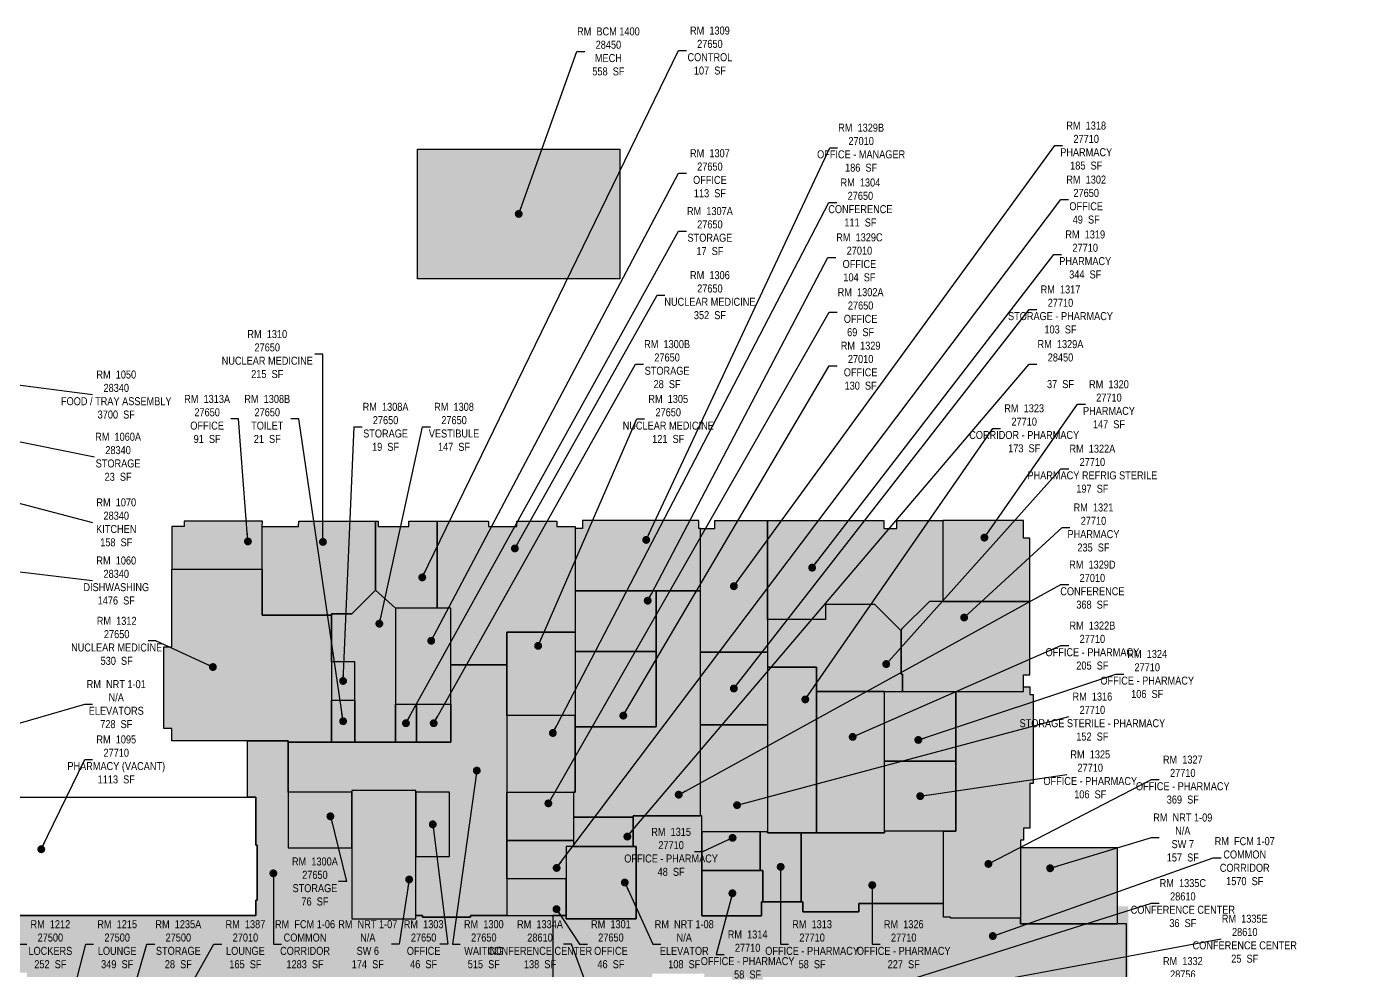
# Model space of a CAD drawing. Header units: inches. Extents: x -460 to 6059, y -234 to 4626.
# Drawn here: x 3746 to 6059, y 2014 to 3667 of the extents above; entities that cross this region are included whole.
import ezdxf

# ---------------------------------------------------------------- set-up
doc = ezdxf.new("R2010")
doc.units = ezdxf.units.IN
doc.header["$LTSCALE"] = 48
doc.header["$MEASUREMENT"] = 0
for name, color, linetype in [('0-LABEL', 3, 'Continuous'), ('1-NRT', 200, 'Continuous'), ('1-NRT-PTN', 253, 'Continuous'), ('3-FCM', 190, 'Continuous'), ('3-FCM-PTN', 9, 'Continuous'), ('4-OCC', 6, 'Continuous'), ('4-OCC-PTN', 95, 'Continuous'), ('4-VACANT', 60, 'Continuous')]:
    doc.layers.add(name, color=color, linetype=linetype)
doc.styles.add('ArialN', font='ARIALN.TTF')
doc.dimstyles.new('AB-220', dxfattribs={"dimscale": 220, "dimtxt": 0.070312, "dimasz": 0.0625, "dimexe": 0.0625, "dimexo": 0.125, "dimgap": 0.1875, "dimtad": 0, "dimdec": 4, "dimrnd": 0.0625, "dimzin": 0, "dimdsep": 46, "dimlunit": 4, "dimtxsty": 'ArialN', "dimblk": 'ARCHTICK', "dimcen": 0.0625, "dimclrd": 256, "dimclre": 256, "dimclrt": 256, "dimadec": 0, "dimazin": 0, "dimtfac": 1, "dimtdec": 4, "dimtofl": 0, "dimtmove": 2, "dimatfit": 3, "dimldrblk": 'DOT', "dimfxl": 0, "dimfrac": 2, "dimtolj": 1, "dimtzin": 0, "dimlwd": -1, "dimlwe": -1, "dimarcsym": 0})

# ---------------------------------------------------------------- blocks, each defined once
blk = doc.blocks.new('_ArchTick')
at = {"const_width": 0.15}
blk.add_lwpolyline([(-0.5, -0.5), (0.5, 0.5)], dxfattribs=at)
blk = doc.blocks.new('_Dot')
at = {"lineweight": -2}
blk.add_line((-0.5, 0), (-1, 0), dxfattribs=at)
at = {"const_width": 0.5}
blk.add_lwpolyline([(-0.25, 0, 1), (0.25, 0, 1)], format="xyb", close=True, dxfattribs=at)

msp = doc.modelspace()

# ---------------------------------------------------------------- hatches: boundary and pattern name
at = {"layer": '1-NRT-PTN'}
for points in [[(4427.2, 2329.1), (4315.2, 2329.1), (4315.2, 2104.9), (4427.2, 2104.9)], [(4689.9, 2104.9), (4812.5, 2104.9), (4812.5, 2231.4), (4689.9, 2231.4)], [(5654.9, 2228.7), (5484.9, 2228.7), (5484.9, 2096), (5654.9, 2096)]]:
    msp.add_hatch(color=256, dxfattribs=at).paths.add_polyline_path(points)
at = {"layer": '3-FCM-PTN'}
msp.add_hatch(color=256, dxfattribs=at).paths.add_polyline_path([(3361.8, 2010.1), (3361.8, 2110.9), (3396.3, 2110.9), (3396.3, 2110.2), (4147, 2110.2), (4147, 2137.5), (4149.6, 2137.5), (4149.6, 2233.5), (4147, 2233.5), (4147, 2317.5), (4132.6, 2317.5), (4132.6, 2416.2), (4203.6, 2416.2), (4203.6, 2228.8), (4315.2, 2228.8), (4315.2, 2104.9), (4427.2, 2104.9), (4427.2, 2110.2), (4438.9, 2110.2), (4438.9, 2107.5), (4522.9, 2107.5), (4522.9, 2110.2), (4666.8, 2110.2), (4666.8, 1986.3), (4392.7, 1986.3), (4392.7, 1958.7), (4262.4, 1958.7), (4262.4, 1988.7), (4143.6, 1988.7), (4143.6, 1984.7), (4114.6, 1984.7), (4114.6, 1988.7), (3913, 1988.7), (3913, 1997.7), (3876.6, 1997.7), (3876.6, 1984.7), (3847.6, 1984.7), (3847.6, 1997.7), (3746.4, 1997.7), (3746.4, 2010.1)])
h = msp.add_hatch(color=256, dxfattribs=at)
h.dxf.hatch_style = 1
h.paths.add_polyline_path([(5670.2, 2096), (5484.9, 2096), (5484.9, 2105.6), (5362.7, 2105.6), (5362.7, 2107.6), (5350.4, 2107.6), (5350.4, 2131.6), (5202.3, 2131.6), (5202.3, 2116.6), (5104, 2116.6), (5104, 2134.3), (5031.5, 2134.3), (5031.5, 2109.8), (4975, 2109.8), (4927.5, 2109.8), (4927.5, 2285), (4807.5, 2285), (4807.5, 2231.4), (4812.5, 2231.4), (4812.5, 2104.9), (4689.9, 2104.9), (4689.9, 2110.2), (4666.8, 2110.2), (4666.8, 1986.3), (4704.2, 1986.3), (4704.2, 1948.8), (4837.8, 1948.8), (4837.8, 2008.8), (4931.9, 2008.8), (4931.9, 1997.9), (5390.2, 1997.6), (5390.2, 1673.2), (5504.2, 1673.2), (5504.2, 1706.7), (5504.2, 1706.7), (5670.2, 1706.7)])
at = {"layer": '4-OCC'}
h = msp.add_hatch(color=2, dxfattribs=at)
edge = h.paths.add_edge_path(flags=17)
edge.add_line((4935.1, 2039.5), (4935.1, 2028.5))
edge.add_line((4935.1, 2039.5), (4841, 2039.5))
edge.add_line((4841, 1979.5), (4841, 2039.5))
edge.add_line((4707.4, 1979.5), (4841, 1979.5))
edge.add_line((4707.4, 2017), (4707.4, 1979.5))
edge.add_line((4670, 2017), (4707.4, 2017))
edge.add_line((4670, 2140.8), (4670, 2017))
edge.add_line((4693.1, 2140.8), (4670, 2140.8))
edge.add_line((4693.1, 2135.6), (4693.1, 2140.8))
edge.add_line((4815.7, 2135.6), (4693.1, 2135.6))
edge.add_line((4815.7, 2262.1), (4815.7, 2135.6))
edge.add_line((4810.6, 2262.1), (4815.7, 2262.1))
edge.add_line((4810.6, 2328), (4810.6, 2262.1))
edge.add_line((4930.1, 2329.3), (4810.6, 2328))
edge.add_line((4930.1, 2139.8), (4930.1, 2329.3))
edge.add_line((4978.2, 2139.8), (4930.1, 2139.8))
edge.add_line((4978.2, 2131.4), (4978.2, 2139.8))
edge.add_line((5032.2, 2131.4), (4978.2, 2131.4))
edge.add_line((5032.2, 2165.3), (5032.2, 2131.4))
edge.add_line((5106.7, 2165.3), (5032.2, 2165.3))
edge.add_line((5106.7, 2139.5), (5106.7, 2165.3))
edge.add_line((5210.2, 2139.5), (5106.7, 2139.5))
edge.add_line((5210.2, 2154.3), (5210.2, 2139.5))
edge.add_line((5281.8, 2154.3), (5210.2, 2154.3))
edge.add_line((5281.8, 2138.3), (5281.8, 2154.3))
edge.add_line((5365.3, 2138.3), (5281.8, 2138.3))
edge.add_line((5365.3, 2136.3), (5365.3, 2138.3))
edge.add_line((5488.1, 2136.3), (5365.3, 2136.3))
edge.add_line((5488.1, 2126.7), (5488.1, 2136.3))
edge.add_line((5673.4, 2126.7), (5488.1, 2126.7))
edge.add_line((5673.4, 1737.4), (5673.4, 2126.7))
edge.add_line((5507.4, 1737.4), (5673.4, 1737.4))
edge.add_line((5507.4, 1703.9), (5507.4, 1737.4))
edge.add_line((5393.4, 1703.9), (5507.4, 1703.9))
edge.add_line((5393.4, 2028.3), (5393.4, 1703.9))
edge.add_line((5393.4, 2028.3), (5393.4, 2028.3))
edge.add_line((4935.1, 2028.5), (5393.4, 2028.3))
h.paths.add_polyline_path([(4841, 2039.5), (4935.1, 2039.5)], flags=0)
at = {"layer": '4-OCC-PTN'}
for color, points in [(55, [(4430, 3452.1), (4784, 3452.1), (4784, 3225.1), (4744, 3225.1), (4729.3, 3225.1), (4490.5, 3225.1), (4470, 3225.1), (4430, 3225.1)]), (57, [(4158.3, 2791.6), (4158.4, 2800.6), (4021.9, 2800.6), (4021.9, 2791.6), (3999.9, 2791.6), (3999.9, 2717), (4158.3, 2717)]), (57, [(4356.3, 2800.6), (4356.2, 2679.7), (4315.1, 2638.6), (4279.2, 2638.6), (4279.2, 2636), (4158.3, 2636), (4158.3, 2791.6), (4221.9, 2791.6), (4222, 2800.6), (4356.3, 2800.5)]), (57, [(4464.2, 2648.5), (4391.2, 2648.5), (4356.2, 2679.7), (4356.3, 2800.6), (4361, 2800.6), (4361, 2791.6), (4414.9, 2791.6), (4414.9, 2800.6), (4464.2, 2800.6)]), (57, [(4705.6, 2606.5), (4585.9, 2606.5), (4585.9, 2549.5), (4488.2, 2549.5), (4488.2, 2648.5), (4464.2, 2648.5), (4464.2, 2800.6), (4553.9, 2800.6), (4553.9, 2791.6), (4603.4, 2791.6), (4603.4, 2800.6), (4673.9, 2800.6), (4673.9, 2791.6), (4705.6, 2791.6)]), (148, [(4705.6, 2678.8), (4924.9, 2678.8), (4924.9, 2787.8), (4922.3, 2787.8), (4922.3, 2802.2), (4718.3, 2802.2), (4718.3, 2787.8), (4705.6, 2787.8)]), (237, [(5042, 2802.2), (5042, 2571.4), (4924.9, 2571.4), (4924.9, 2787.8), (4949.9, 2787.8), (4949.9, 2802.2), (5042, 2802.2)]), (237, [(5349.3, 2802.2), (5268.8, 2802.2), (5268.8, 2787.8), (5245.9, 2787.8), (5245.9, 2802.2), (5042, 2802.2), (5042, 2628.6), (5143.5, 2628.6), (5143.5, 2654.6), (5143.5, 2654.6), (5230.3, 2654.6), (5276.1, 2608.8), (5276.9, 2611.7), (5325.5, 2660.4), (5349.3, 2660.4)]), (237, [(5349.3, 2667), (5349.3, 2660.4), (5501.1, 2660.3), (5501.2, 2771.2), (5490.2, 2771.2), (5490.2, 2802.2), (5349.3, 2802.2)]), (57, [(4158.3, 2717), (4158.3, 2636), (4279.2, 2636), (4279.2, 2413.6), (4203.6, 2413.6), (4203.6, 2416.2), (3999.9, 2416.2), (3999.9, 2437.8), (3985.9, 2437.8), (3985.9, 2580.8), (3999.9, 2580.8), (3999.9, 2717)]), (57, [(4320.2, 2413.6), (4320.2, 2554.5), (4279.2, 2554.5), (4279.2, 2638.6), (4315.1, 2638.6), (4356.2, 2679.7), (4391.2, 2648.5), (4391.2, 2413.6)]), (148, [(4847.2, 2678.8), (4847.2, 2441), (4705.6, 2441), (4705.6, 2326.5), (4702.9, 2326.5), (4702.9, 2282.5), (4807.5, 2282.5), (4807.5, 2285), (4924.9, 2285), (4924.9, 2678.8)]), (148, [(4847.2, 2572.8), (4847.2, 2678.8), (4705.6, 2678.8), (4705.6, 2572.8)]), (237, [(5371.9, 2502.8), (5490.1, 2502.8), (5490.1, 2531.6), (5501.1, 2531.6), (5501.1, 2660.3), (5325.5, 2660.4), (5276.9, 2611.7), (5276.1, 2608.8), (5276.1, 2532.9), (5278.3, 2532.9), (5278.3, 2502.8), (5371.9, 2502.8)]), (57, [(4391.2, 2480.5), (4488.2, 2480.5), (4488.2, 2648.5), (4391.2, 2648.5)]), (237, [(5127.9, 2544.9), (5127.9, 2502.8), (5278.3, 2502.8), (5278.3, 2532.9), (5276.1, 2532.9), (5276.1, 2608.8), (5230.3, 2654.6), (5143.5, 2654.6), (5143.5, 2628.6), (5042, 2628.6), (5042, 2544.9)]), (57, [(4585.9, 2606.5), (4705.6, 2606.5), (4705.6, 2460.5), (4585.9, 2460.5)]), (237, [(4924.9, 2571.4), (5042, 2571.4), (5042, 2444.2), (4924.9, 2444.2)]), (57, [(4427.2, 2110.2), (4427.2, 2213.5), (4485.9, 2213.5), (4485.9, 2326.5), (4427.2, 2326.5), (4427.2, 2329.1), (4315.2, 2329.1), (4315.2, 2326.5), (4203.6, 2326.5), (4203.6, 2413.6), (4488.2, 2413.6), (4488.2, 2549.5), (4585.9, 2549.5), (4585.9, 2110.2), (4522.9, 2110.2), (4522.9, 2107.5), (4438.9, 2107.5), (4438.9, 2110.2)]), (57, [(4279.2, 2487.5), (4320.2, 2487.5), (4320.2, 2554.5), (4279.2, 2554.5)]), (237, [(5042, 2255.4), (5127.9, 2255.4), (5127.9, 2410.3), (5127.9, 2502.8), (5127.9, 2544.9), (5042, 2544.9), (5042, 2529.9)]), (237, [(5127.9, 2502.8), (5127.9, 2410.3), (5127.9, 2338.3), (5127.9, 2255.4), (5247.2, 2255.4), (5247.2, 2502.8)]), (237, [(5247.2, 2387.1), (5247.2, 2502.8), (5278.3, 2502.8), (5278.3, 2502.8), (5371.9, 2502.8), (5371.9, 2380.6), (5247.2, 2380.6)]), (237, [(5490.1, 2510.6), (5501.1, 2510.6), (5501.1, 2497.3), (5507.1, 2497.3), (5507.1, 2341.3), (5501.1, 2341.3), (5501.1, 2332.4), (5501.1, 2263.2), (5490.3, 2263.2), (5490.3, 2242.2), (5484.9, 2242.2), (5484.9, 2110.2), (5484.9, 2105.6), (5362.7, 2105.6), (5362.7, 2107.6), (5350.4, 2107.6), (5350.4, 2131.3), (5350.4, 2258.3), (5371.9, 2258.3), (5371.9, 2332.4), (5371.9, 2502.8), (5490.1, 2502.8)]), (57, [(4279.2, 2487.5), (4320.2, 2487.5), (4320.2, 2413.6), (4279.2, 2413.6)]), (57, [(4391.2, 2480.5), (4428.2, 2480.5), (4428.2, 2413.6), (4391.2, 2413.6)]), (57, [(4488.2, 2413.6), (4428.2, 2413.6), (4428.2, 2480.5), (4488.2, 2480.5)]), (57, [(4705.6, 2460.5), (4585.9, 2460.5), (4585.9, 2326.5), (4705.6, 2326.5)]), (237, [(4924.9, 2444.2), (5042, 2444.2), (5042, 2257.1), (4927.5, 2257.1), (4927.5, 2285), (4924.9, 2285)]), (237, [(5247.2, 2380.6), (5371.9, 2380.6), (5371.9, 2258.3), (5247.2, 2258.3)]), (57, [(4203.6, 2228.8), (4315.2, 2228.8), (4315.2, 2326.5), (4203.6, 2326.5)]), (57, [(4427.2, 2213.5), (4485.9, 2213.5), (4485.9, 2326.5), (4427.2, 2326.5)]), (57, [(4585.9, 2326.5), (4702.9, 2326.5), (4702.9, 2241.5), (4585.9, 2241.5)]), (55, [(4702.9, 2231.4), (4807.5, 2231.4), (4807.5, 2282.5), (4702.9, 2282.5)]), (237, [(4927.5, 2257.1), (4927.5, 2189), (5029.7, 2189), (5029.7, 2257.1), (4927.5, 2257.1)]), (237, [(5034.1, 2189), (5034.1, 2134.3), (5034.1, 2134.3), (5100.9, 2134.3), (5100.9, 2255.4), (5042, 2255.4), (5042, 2257.1), (5029.7, 2257.1), (5029.7, 2189), (5034.1, 2189)]), (237, [(5350.4, 2131.6), (5350.4, 2258.3), (5247.2, 2258.3), (5247.2, 2255.4), (5100.9, 2255.4), (5100.9, 2134.3), (5104, 2134.3), (5104, 2116.6), (5202.3, 2116.6), (5202.3, 2131.6)]), (57, [(4689.9, 2174.5), (4585.9, 2174.5), (4585.9, 2241.5), (4702.9, 2241.5), (4702.9, 2231.4), (4689.9, 2231.4)]), (57, [(4585.9, 2110.2), (4689.9, 2110.2), (4689.9, 2174.5), (4585.9, 2174.5)]), (237, [(5034.1, 2134.3), (5034.1, 2189), (4927.5, 2189), (4927.5, 2109.8), (4975, 2109.8), (5031.5, 2109.8), (5031.5, 2134.3)])]:
    msp.add_hatch(color=color, dxfattribs=at).paths.add_polyline_path(points)
msp.add_hatch(color=148, dxfattribs=at).paths.add_polyline_path([(4705.6, 2441), (4847.2, 2441), (4847.2, 2572.8), (4705.6, 2572.8), (4705.6, 2441)], flags=17)

# ---------------------------------------------------------------- linework, layer by layer
at = {"layer": '1-NRT'}
for points in [[(4427.2, 2329.1), (4315.2, 2329.1), (4315.2, 2104.9), (4427.2, 2104.9)], [(4689.9, 2104.9), (4812.5, 2104.9), (4812.5, 2231.4), (4689.9, 2231.4)], [(5654.9, 2228.7), (5484.9, 2228.7), (5484.9, 2096), (5654.9, 2096)]]:
    msp.add_lwpolyline(points, close=True, dxfattribs=at)
at = {"layer": '3-FCM'}
for points in [[(3396.3, 2110.2), (4147, 2110.2), (4147, 2137.5), (4149.6, 2137.5), (4149.6, 2233.5), (4147, 2233.5), (4147, 2317.5), (4132.6, 2317.5), (4132.6, 2416.2), (4203.6, 2416.2), (4203.6, 2228.8), (4315.2, 2228.8), (4315.2, 2104.9), (4427.2, 2104.9), (4427.2, 2110.2), (4438.9, 2110.2), (4438.9, 2107.5), (4522.9, 2107.5), (4522.9, 2110.2), (4666.8, 2110.2), (4666.8, 1986.3)], [(5670.2, 1706.7), (5670.2, 2096), (5484.9, 2096), (5484.9, 2105.6), (5362.7, 2105.6), (5362.7, 2107.6), (5350.4, 2107.6), (5350.4, 2131.6), (5202.3, 2131.6), (5202.3, 2116.6), (5104, 2116.6), (5104, 2134.3), (5031.5, 2134.3), (5031.5, 2109.8), (4975, 2109.8), (4975, 2109.8), (4927.5, 2109.8), (4927.5, 2285), (4807.5, 2285), (4807.5, 2231.4), (4812.5, 2231.4), (4812.5, 2104.9), (4689.9, 2104.9), (4689.9, 2110.2), (4666.8, 2110.2), (4666.8, 1986.3)]]:
    msp.add_lwpolyline(points, dxfattribs=at)
at = {"layer": '4-OCC'}
for points in [[(4430, 3452.1), (4784, 3452.1), (4784, 3225.1), (4744, 3225.1), (4729.3, 3225.1), (4490.5, 3225.1), (4470, 3225.1), (4430, 3225.1)], [(4158.3, 2791.6), (4158.4, 2800.6), (4021.9, 2800.6), (4021.9, 2791.6), (3999.9, 2791.6), (3999.9, 2717), (4158.3, 2717), (4158.3, 2791.6)], [(4356.3, 2800.6), (4356.2, 2679.7), (4315.1, 2638.6), (4279.2, 2638.6), (4279.2, 2636), (4158.3, 2636), (4158.3, 2791.6), (4221.9, 2791.6), (4222, 2800.6), (4356.3, 2800.5)], [(4464.2, 2648.5), (4391.2, 2648.5), (4356.2, 2679.7), (4356.3, 2800.6), (4361, 2800.6), (4361, 2791.6), (4414.9, 2791.6), (4414.9, 2800.6), (4464.2, 2800.6)], [(4705.6, 2606.5), (4585.9, 2606.5), (4585.9, 2549.5), (4488.2, 2549.5), (4488.2, 2648.5), (4464.2, 2648.5), (4464.2, 2800.6), (4553.9, 2800.6), (4553.9, 2791.6), (4603.4, 2791.6), (4603.4, 2800.6), (4673.9, 2800.6), (4673.9, 2791.6), (4705.6, 2791.6)], [(4705.6, 2678.8), (4924.9, 2678.8), (4924.9, 2787.8), (4922.3, 2787.8), (4922.3, 2802.2), (4718.3, 2802.2), (4718.3, 2787.8), (4705.6, 2787.8), (4705.6, 2678.8)], [(5042, 2802.2), (5042, 2571.4), (4924.9, 2571.4), (4924.9, 2787.8), (4949.9, 2787.8), (4949.9, 2802.2), (5042, 2802.2)], [(5349.3, 2802.2), (5349.3, 2660.4), (5325.5, 2660.4), (5276.9, 2611.7), (5276.1, 2608.8), (5230.3, 2654.6), (5143.5, 2654.6), (5143.5, 2628.6), (5132.1, 2628.6), (5119.7, 2628.6), (5042, 2628.6), (5042, 2802.2), (5245.9, 2802.2), (5245.9, 2787.8), (5268.8, 2787.8), (5268.8, 2802.2), (5349.3, 2802.2)], [(5349.3, 2667), (5349.3, 2660.4), (5501.1, 2660.3), (5501.2, 2771.2), (5490.2, 2771.2), (5490.2, 2802.2), (5349.3, 2802.2), (5349.3, 2667)], [(4158.3, 2717), (4158.3, 2636), (4279.2, 2636), (4279.2, 2413.6), (4203.6, 2413.6), (4203.6, 2416.2), (3999.9, 2416.2), (3999.9, 2437.8), (3985.9, 2437.8), (3985.9, 2580.8), (3999.9, 2580.8), (3999.9, 2717), (4158.3, 2717)], [(4320.2, 2413.6), (4320.2, 2554.5), (4279.2, 2554.5), (4279.2, 2638.6), (4315.1, 2638.6), (4356.2, 2679.7), (4391.2, 2648.5), (4391.2, 2413.6)], [(4847.2, 2678.8), (4847.2, 2678.8), (4847.2, 2441), (4705.6, 2441), (4705.6, 2326.5), (4702.9, 2326.5), (4702.9, 2282.5), (4807.5, 2282.5), (4807.5, 2285), (4924.9, 2285), (4924.9, 2678.8)], [(4847.2, 2572.8), (4847.2, 2678.8), (4705.6, 2678.8), (4705.6, 2572.8)], [(5371.9, 2502.8), (5490.1, 2502.8), (5490.1, 2531.6), (5501.1, 2531.6), (5501.1, 2660.3), (5325.5, 2660.4), (5276.9, 2611.7), (5276.1, 2608.8), (5276.1, 2532.9), (5278.3, 2532.9), (5278.3, 2502.8), (5371.9, 2502.8)], [(4391.2, 2480.5), (4488.2, 2480.5), (4488.2, 2648.5), (4391.2, 2648.5)], [(5127.9, 2544.9), (5127.9, 2502.8), (5278.3, 2502.8), (5278.3, 2532.9), (5276.1, 2532.9), (5276.1, 2608.8), (5230.3, 2654.6), (5143.5, 2654.6), (5143.5, 2628.6), (5042, 2628.6), (5042, 2544.9), (5127.9, 2544.9)], [(4585.9, 2606.5), (4705.6, 2606.5), (4705.6, 2460.5), (4585.9, 2460.5)], [(4705.6, 2441), (4847.2, 2441), (4847.2, 2572.8), (4705.6, 2572.8), (4705.6, 2441)], [(4924.9, 2571.4), (5042, 2571.4), (5042, 2444.2), (4924.9, 2444.2), (4924.9, 2571.4)], [(4427.2, 2110.2), (4427.2, 2213.5), (4485.9, 2213.5), (4485.9, 2326.5), (4427.2, 2326.5), (4427.2, 2329.1), (4315.2, 2329.1), (4315.2, 2326.5), (4203.6, 2326.5), (4203.6, 2413.6), (4488.2, 2413.6), (4488.2, 2549.5), (4585.9, 2549.5), (4585.9, 2110.2), (4522.9, 2110.2), (4522.9, 2107.5), (4438.9, 2107.5), (4438.9, 2110.2)], [(4279.2, 2487.5), (4320.2, 2487.5), (4320.2, 2554.5), (4279.2, 2554.5)], [(5042, 2255.4), (5127.9, 2255.4), (5127.9, 2410.3), (5127.9, 2410.3), (5127.9, 2502.8), (5127.9, 2502.8), (5127.9, 2544.9), (5042, 2544.9), (5042, 2529.9), (5042, 2529.9), (5042, 2255.4)], [(5127.9, 2502.8), (5127.9, 2410.3), (5127.9, 2410.3), (5127.9, 2338.3), (5127.9, 2255.4), (5247.2, 2255.4), (5247.2, 2502.8)], [(5247.2, 2387.1), (5247.2, 2502.8), (5278.3, 2502.8), (5278.3, 2502.8), (5371.9, 2502.8), (5371.9, 2380.6), (5247.2, 2380.6), (5247.2, 2387.1)], [(5490.1, 2510.6), (5501.1, 2510.6), (5501.1, 2497.3), (5507.1, 2497.3), (5507.1, 2341.3), (5501.1, 2341.3), (5501.1, 2332.4), (5501.1, 2332.4), (5501.1, 2263.2), (5490.3, 2263.2), (5490.3, 2242.2), (5484.9, 2242.2), (5484.9, 2110.2), (5484.9, 2105.6), (5362.7, 2105.6), (5362.7, 2107.6), (5350.4, 2107.6), (5350.4, 2131.3), (5350.4, 2131.3), (5350.4, 2258.3), (5371.9, 2258.3), (5371.9, 2332.4), (5371.9, 2332.4), (5371.9, 2502.8), (5490.1, 2502.8)], [(4279.2, 2487.5), (4320.2, 2487.5), (4320.2, 2413.6), (4279.2, 2413.6)], [(4391.2, 2480.5), (4428.2, 2480.5), (4428.2, 2413.6), (4391.2, 2413.6)], [(4488.2, 2413.6), (4428.2, 2413.6), (4428.2, 2480.5), (4488.2, 2480.5)], [(4705.6, 2460.5), (4585.9, 2460.5), (4585.9, 2326.5), (4705.6, 2326.5)], [(4924.9, 2444.2), (5042, 2444.2), (5042, 2257.1), (4927.5, 2257.1), (4927.5, 2285), (4924.9, 2285), (4924.9, 2444.2)], [(5247.2, 2380.6), (5371.9, 2380.6), (5371.9, 2258.3), (5247.2, 2258.3), (5247.2, 2380.6)], [(4203.6, 2228.8), (4315.2, 2228.8), (4315.2, 2326.5), (4203.6, 2326.5), (4203.6, 2228.8)], [(4427.2, 2213.5), (4485.9, 2213.5), (4485.9, 2326.5), (4427.2, 2326.5)], [(4585.9, 2326.5), (4702.9, 2326.5), (4702.9, 2241.5), (4585.9, 2241.5)], [(4702.9, 2231.4), (4807.5, 2231.4), (4807.5, 2282.5), (4702.9, 2282.5)], [(4927.5, 2257.1), (4927.5, 2189), (5029.7, 2189), (5029.7, 2257.1), (4927.5, 2257.1)], [(5034.1, 2189), (5034.1, 2134.3), (5034.1, 2134.3), (5100.9, 2134.3), (5100.9, 2255.4), (5042, 2255.4), (5042, 2257.1), (5029.7, 2257.1), (5029.7, 2189), (5034.1, 2189)], [(5350.4, 2131.6), (5350.4, 2258.3), (5247.2, 2258.3), (5247.2, 2255.4), (5100.9, 2255.4), (5100.9, 2134.3), (5104, 2134.3), (5104, 2116.6), (5104, 2116.6), (5202.3, 2116.6), (5202.3, 2131.6), (5350.4, 2131.6)], [(4689.9, 2174.5), (4585.9, 2174.5), (4585.9, 2241.5), (4702.9, 2241.5), (4702.9, 2231.4), (4689.9, 2231.4)], [(4585.9, 2110.2), (4689.9, 2110.2), (4689.9, 2174.5), (4585.9, 2174.5)], [(5034.1, 2134.3), (5034.1, 2189), (4927.5, 2189), (4927.5, 2109.8), (4975, 2109.8), (4975, 2109.8), (5031.5, 2109.8), (5031.5, 2134.3), (5031.5, 2134.3), (5034.1, 2134.3)]]:
    msp.add_lwpolyline(points, close=True, dxfattribs=at)
at = {"layer": '4-VACANT'}
msp.add_lwpolyline([(3393.5, 2110.9), (3393.7, 2279.2), (3466.6, 2279.2), (3466.6, 2342.7), (3731.8, 2342.7), (3731.8, 2317.5), (4147, 2317.5), (4147, 2233.5), (4149.6, 2233.5), (4149.6, 2137.5), (4147, 2137.5), (4147, 2110.2), (3396.3, 2110.2), (3396.3, 2110.9)], close=True, dxfattribs=at)

# ---------------------------------------------------------------- texts
at = {"layer": '0-LABEL', "char_height": 14, "attachment_point": 5, "style": 'ArialN'}
for s, insert in [('RM  BCM 1400\\P28450\\PMECH\\P558  SF', (4763.9, 3623)), ('RM  1309\\P27650\\PCONTROL\\P107  SF', (4941.5, 3624.5)), ('RM  1329B\\P27010\\POFFICE - MANAGER\\P186  SF', (5206.1, 3454.5)), ('RM  1318\\P27710\\PPHARMACY\\P185  SF', (5599.9, 3458.2)), ('RM  1307\\P27650\\POFFICE\\P113  SF', (4941.5, 3409.7)), ('RM  1304\\P27650\\PCONFERENCE\\P111  SF', (5204.8, 3358.5)), ('RM  1302\\P27650\\POFFICE\\P49  SF', (5599.9, 3363.6)), ('RM  1307A\\P27650\\PSTORAGE\\P17  SF', (4941.5, 3308.5)), ('RM  1319\\P27710\\PPHARMACY\\P344  SF', (5598.2, 3267.6)), ('RM  1329C\\P27010\\POFFICE\\P104  SF', (5203.1, 3262.5)), ('RM  1306\\P27650\\PNUCLEAR MEDICINE\\P352  SF', (4941.5, 3196.3)), ('RM  1302A\\P27650\\POFFICE\\P69  SF', (5205.2, 3166.5)), ('RM  1317\\P27710\\PSTORAGE - PHARMACY\\P103  SF', (5554.9, 3171.3)), ('RM  1310\\P27650\\PNUCLEAR MEDICINE\\P215  SF', (4167, 3093.2)), ('RM  1300B\\P27650\\PSTORAGE\\P28  SF', (4866.6, 3075.6)), ('RM  1329\\P27010\\POFFICE\\P130  SF', (5205.2, 3072.9)), ('RM  1329A\\P28450\\P\\P37  SF', (5554.9, 3075.6)), ('RM  1050\\P28340\\PFOOD / TRAY ASSEMBLY\\P3700  SF', (3902.8, 3022.3)), ('RM  1320\\P27710\\PPHARMACY\\P147  SF', (5639.7, 3005.3)), ('RM  1313A\\P27650\\POFFICE\\P91  SF', (4061.8, 2979.6)), ('RM  1308B\\P27650\\PTOILET\\P21  SF', (4167, 2979.6)), ('RM  1308A\\P27650\\PSTORAGE\\P19  SF', (4374, 2965.8)), ('RM  1308\\P27650\\PVESTIBULE\\P147  SF', (4493.8, 2965.8)), ('RM  1305\\P27650\\PNUCLEAR MEDICINE\\P121  SF', (4868.6, 2979.6)), ('RM  1323\\P27710\\PCORRIDOR - PHARMACY\\P173  SF', (5491.4, 2963.2)), ('RM  1060A\\P28340\\PSTORAGE\\P23  SF', (3906, 2913.4)), ('RM  1322A\\P27710\\PPHARMACY REFRIG STERILE\\P197  SF', (5610.7, 2892.5)), ('RM  1070\\P28340\\PKITCHEN\\P158  SF', (3902.8, 2798.6)), ('RM  1321\\P27710\\PPHARMACY\\P235  SF', (5612.6, 2789.6)), ('RM  1060\\P28340\\PDISHWASHING\\P1476  SF', (3902.8, 2696.8)), ('RM  1329D\\P27010\\PCONFERENCE\\P368  SF', (5610.7, 2689.6)), ('RM  1312\\P27650\\PNUCLEAR MEDICINE\\P530  SF', (3903.5, 2591.2)), ('RM  1322B\\P27710\\POFFICE - PHARMACY\\P205  SF', (5610.7, 2582.9)), ('RM  1324\\P27710\\POFFICE - PHARMACY\\P106  SF', (5706.7, 2533.2)), ('RM  NRT 1-01\\PN/A\\PELEVATORS\\P728  SF', (3902.8, 2480.4)), ('RM  1316\\P27710\\PSTORAGE STERILE - PHARMACY\\P152  SF', (5610.7, 2458.6)), ('RM  1095\\P27710\\PPHARMACY (VACANT)\\P1113  SF', (3902.8, 2383.6)), ('RM  1325\\P27710\\POFFICE - PHARMACY\\P106  SF', (5607, 2357.4)), ('RM  1327\\P27710\\POFFICE - PHARMACY\\P369  SF', (5768.9, 2348.3)), ('RM  NRT 1-09\\PN/A\\PSW 7\\P157  SF', (5768.9, 2246.9)), ('RM  1315\\P27710\\POFFICE - PHARMACY\\P48  SF', (4873.6, 2221.8)), ('RM  FCM 1-07\\PCOMMON\\PCORRIDOR\\P1570  SF', (5877.3, 2205.5)), ('RM  1300A\\P27650\\PSTORAGE\\P76  SF', (4250.4, 2169.9)), ('RM  1335C\\P28610\\PCONFERENCE CENTER\\P36  SF', (5769, 2132.1)), ('RM  1335E\\P28610\\PCONFERENCE CENTER\\P25  SF', (5877.3, 2069.8)), ('RM  1212\\P27500\\PLOCKERS\\P252  SF', (3787.5, 2060.1)), ('RM  1215\\P27500\\PLOUNGE\\P349  SF', (3904.4, 2060.1)), ('RM  1235A\\P27500\\PSTORAGE\\P28  SF', (4011.4, 2060.1)), ('RM  1387\\P27010\\PLOUNGE\\P165  SF', (4128.8, 2060.1)), ('RM  FCM 1-06\\PCOMMON\\PCORRIDOR\\P1283  SF', (4233.1, 2060.1)), ('RM  NRT 1-07\\PN/A\\PSW 6\\P174  SF', (4342.9, 2060.1)), ('RM  1303\\P27650\\POFFICE\\P46  SF', (4440.6, 2060.1)), ('RM  1300\\P27650\\PWAITING\\P515  SF', (4545.9, 2060.1)), ('RM  1334A\\P28610\\PCONFERENCE CENTER\\P138  SF', (4644.2, 2060.1)), ('RM  1301\\P27650\\POFFICE\\P46  SF', (4768.3, 2060.1)), ('RM  NRT 1-08\\PN/A\\PELEVATOR\\P108  SF', (4896.6, 2060.1)), ('RM  1314\\P27710\\POFFICE - PHARMACY\\P58  SF', (5007.5, 2042.2)), ('RM  1313\\P27710\\POFFICE - PHARMACY\\P58  SF', (5120.3, 2060.1)), ('RM  1326\\P27710\\POFFICE - PHARMACY\\P227  SF', (5280.6, 2060.1)), ('RM  1332\\P28756\\PCASE MANAGER\\P142  SF', (5769, 1995.6))]:
    msp.add_mtext(s, dxfattribs=dict(at, insert=insert))

# ---------------------------------------------------------------- leaders
at = {"layer": '0-LABEL', "annotation_type": 0, "has_hookline": 1}
for points, hookline_direction, text_width in [([(4438.2, 2702.3), (4886.5, 3624.5), (4900.3, 3624.5)], 0, 77), ([(4607, 3338.6), (4708.9, 3623), (4722.6, 3623)], 0, 107.6), ([(4830, 2767.9), (5151.1, 3454.5), (5164.8, 3454.5)], 0, 153.1), ([(4983.4, 2686.8), (5544.9, 3458.2), (5558.6, 3458.2)], 0, 89.5), ([(4453.9, 2591.4), (4886.5, 3409.7), (4900.3, 3409.7)], 0, 67.5), ([(4666.7, 2429.9), (5149.8, 3358.5), (5163.5, 3358.5)], 0, 110.6), ([(4673.3, 2193.7), (5555.3, 3363.6), (5569.1, 3363.6)], 0, 67.5), ([(4409.7, 2447), (4886.5, 3308.5), (4900.3, 3308.5)], 0, 79), ([(4832.7, 2661.5), (5148.1, 3262.5), (5161.8, 3262.5)], 0, 79.2), ([(5120.4, 2719.3), (5543.2, 3267.6), (5556.9, 3267.6)], 0, 89.5), ([(4600.3, 2753), (4849.1, 3196.3), (4862.8, 3196.3)], 0, 157.4), ([(4983.4, 2507.8), (5499.9, 3171.3), (5513.7, 3171.3)], 0, 182.7), ([(4658.9, 2306.7), (5150.2, 3166.5), (5163.9, 3166.5)], 0, 79), ([(3478.9, 3071.9), (3861.5, 3022.3)], 0, 191.9), ([(4264.4, 2764.4), (4264.2, 3093.2), (4250.4, 3093.2)], 1, 157.4), ([(4458.2, 2447), (4811.6, 3075.6), (4825.4, 3075.6)], 0, 78.2), ([(4790, 2460.3), (5150.2, 3072.9), (5163.9, 3072.9)], 0, 67.6), ([(4797, 2248.6), (5499.9, 3075.6), (5513.7, 3075.6)], 0, 79), ([(3137.2, 2988.9), (3861.5, 2798.6)], 0, 67.9), ([(5421.8, 2771.9), (5584.7, 3005.3), (5598.5, 3005.3)], 0, 89.5), ([(4133.2, 2765.3), (4116.8, 2979.6), (4103.1, 2979.6)], 1, 79), ([(4299.7, 2450.5), (4222, 2979.6), (4208.3, 2979.6)], 1, 78.2), ([(4299.7, 2521), (4319, 2965.8), (4332.8, 2965.8)], 0, 79), ([(4363.1, 2621.3), (4438.8, 2965.8), (4452.5, 2965.8)], 0, 87.3), ([(4641, 2582.5), (4813.6, 2979.6), (4827.3, 2979.6)], 0, 157.4), ([(5108.4, 2488.7), (5436.4, 2963.2), (5450.1, 2963.2)], 0, 191.5), ([(3706.1, 2945.2), (3864.7, 2913.4)], 0, 79), ([(5250, 2550.6), (5555.7, 2892.5), (5569.5, 2892.5)], 0, 225.1), ([(5386.3, 2632), (5557.6, 2789.6), (5571.3, 2789.6)], 0, 89.5), ([(3564.6, 2732.2), (3861.5, 2696.8)], 0, 112.7), ([(4886.9, 2321.9), (5555.7, 2689.6), (5569.5, 2689.6)], 0, 110.6), ([(4071.9, 2545.4), (3972.3, 2591.2), (3958.5, 2591.2)], 1, 157.4), ([(5191.3, 2423.1), (5555.7, 2582.9), (5569.5, 2582.9)], 0, 163), ([(5306.2, 2417.8), (5651.7, 2533.2), (5665.5, 2533.2)], 0, 163), ([(3085, 2259.4), (3847.8, 2480.4), (3861.5, 2480.4)], 0, 99.2), ([(4989, 2303.6), (5569.5, 2458.6)], 0, 254), ([(3771.6, 2226.4), (3847.8, 2383.6), (3861.5, 2383.6)], 0, 168.8), ([(4533.6, 2364.1), (4490.9, 2060.1), (4504.7, 2060.1)], 0, 67.5), ([(5309.5, 2319.4), (5565.8, 2357.4)], 0, 163), ([(5428.8, 2200.7), (5713.9, 2348.3), (5727.6, 2348.3)], 0, 163), ([(4277.5, 2284.1), (4305.4, 2169.9), (4291.6, 2169.9)], 1, 79), ([(4456.6, 2270), (4482.7, 2060.1), (4469, 2060.1)], 1, 67.5), ([(4981.2, 2246.3), (4928.6, 2221.8), (4914.8, 2221.8)], 1, 163), ([(5536.8, 2193.1), (5713.9, 2246.9), (5727.7, 2246.9)], 0, 101.4), ([(5065.3, 2195.7), (5065.3, 2060.1), (5079, 2060.1)], 0, 163), ([(5436.5, 2074.5), (5822.3, 2211.3), (5836.1, 2211.3)], 0, 103.1), ([(4177.7, 2184.2), (4178.1, 2060.1), (4191.8, 2060.1)], 0, 103.1), ([(4415.2, 2173.5), (4397.9, 2060.1), (4384.1, 2060.1)], 1, 101.4), ([(4792.5, 2168.2), (4841.6, 2060.1), (4855.4, 2060.1)], 0, 101.4), ([(4980.8, 2149.4), (4952.5, 2042.2), (4966.3, 2042.2)], 0, 163), ([(5225.6, 2163.6), (5225.6, 2060.1), (5239.4, 2060.1)], 0, 163), ([(4673.1, 2121.6), (4713.3, 2060.1), (4727.1, 2060.1)], 0, 65.3), ([(5169.4, 1960), (5714, 2132.1), (5727.7, 2132.1)], 0, 181.6), ([(3647.5, 1917.4), (3732.5, 2060.1), (3746.3, 2060.1)], 0, 74.7), ([(3809.9, 1905), (3849.4, 2060.1), (3863.2, 2060.1)], 0, 67.6), ([(3836.1, 1644.3), (3956.4, 2060.1), (3970.2, 2060.1)], 0, 79), ([(4008.8, 1945.4), (4073.8, 2060.1), (4087.6, 2060.1)], 0, 67.5), ([(4748.3, 1929.7), (4699.2, 2060.1), (4685.5, 2060.1)], 1, 181.6), ([(5254, 1961.5), (5836.1, 2069.8)], 0, 181.6)]:
    msp.add_leader(points, dimstyle='AB-220', dxfattribs=dict(at, hookline_direction=hookline_direction, text_width=text_width))

doc.saveas('drawing.dxf')
